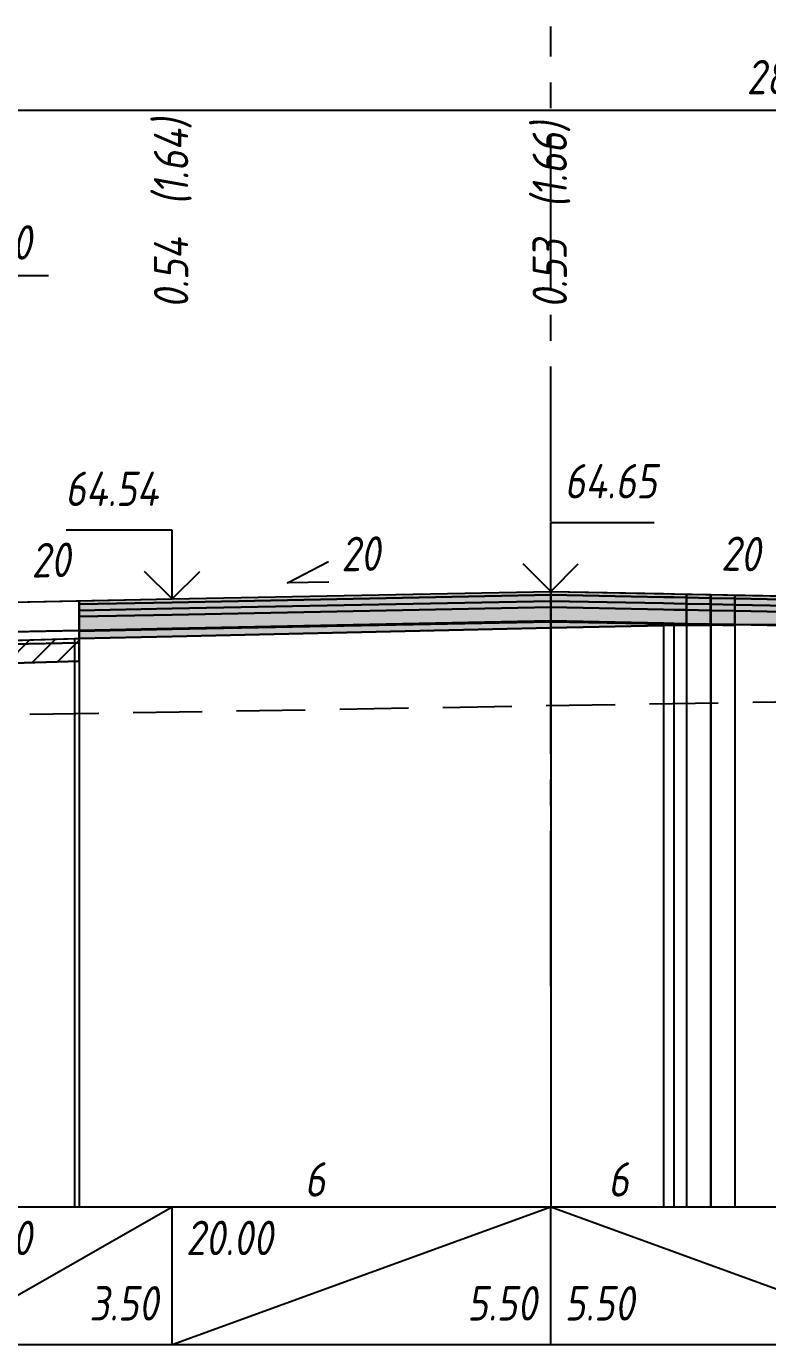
# Model space of a CAD drawing. Extents: x -717 to 1451, y -133302 to 233.
# Drawn here: x 133.7 to 187.5, y -129831 to -129735.3 of the extents above; entities that cross this region are included whole.
import ezdxf
from ezdxf.enums import TextEntityAlignment as Align

# ---------------------------------------------------------------- set-up
doc = ezdxf.new("R2010")
doc.units = 0
doc.linetypes.add('осевая2', pattern=[1.125, 0.75, -0.125, 0.125, -0.125])
doc.linetypes.add('штриховая', pattern=[0.75, 0.5, -0.25])
for name, color, linetype in [('Интерполированный поперечник', 2, 'Continuous'), ('Код_514', 1, 'Continuous'), ('Контур_0', 7, 'Continuous'), ('Контур_2660', 7, 'Continuous'), ('Контур_400', 7, 'Continuous'), ('Контур_508', 7, 'Continuous'), ('Контур_512', 7, 'Continuous'), ('Контур_513', 7, 'Continuous'), ('Красный поперечник', 1, 'Continuous'), ('Объём_2501', 7, 'Continuous'), ('Объём_2650', 7, 'Continuous'), ('Объём_2660', 7, 'Continuous'), ('Объём_2753', 7, 'Continuous'), ('Ось', 1, 'осевая2'), ('Откосы', 7, 'Continuous'), ('Отметки покрытия', 7, 'Continuous'), ('Рабочие отметки', 7, 'Continuous'), ('Рабочие отметки доп.', 7, 'Continuous'), ('Слои выравнивания', 7, 'Continuous'), ('Таблица', 7, 'Continuous'), ('Уклоны проезжей части', 7, 'Continuous'), ('Черный поперечник', 3, 'Continuous')]:
    doc.layers.add(name, color=color, linetype=linetype)
for name, color, linetype, true_color in [('Контур_2540', 2, 'Continuous', 0xffff00), ('Контур_2570', 7, 'Continuous', 0x80ff00), ('Контур_2725', 7, 'Continuous', 0x323232), ('Контур_2760', 7, 'Continuous', 0x323232), ('Контур_2761', 7, 'Continuous', 0x323232), ('Контур_2762', 7, 'Continuous', 0x323232), ('Контур_2763', 7, 'Continuous', 0x323232), ('Контур_2764', 7, 'Continuous', 0x323232), ('Контур_2765', 7, 'Continuous', 0x323232), ('Контур_402', 7, 'Continuous', 0xff6464), ('Объём_2500', 7, 'Continuous', 0xc0c0c0), ('Объём_2520', 7, 'Continuous', 0x80ffff), ('Объём_2540', 2, 'Continuous', 0xffff00), ('Объём_2600', 7, 'Continuous', 0x808000), ('Объём_2746', 2, 'Continuous', 0xffff00)]:
    doc.layers.add(name, color=color, linetype=linetype, true_color=true_color)
doc.styles.get("Standard").update_dxf_attribs({"font": 'txt', "height": 2.5})
doc.styles.add('М', font='romand.shx', dxfattribs={"width": 0.8, "oblique": 10, "height": 2.5})
doc.dimstyles.new('ISO-25', dxfattribs={"dimtxt": 2.5, "dimasz": 2.5, "dimexe": 1.25, "dimexo": 0.625, "dimtad": 1, "dimtxsty": 'Standard', "dimcen": 2.5, "dimadec": 0, "dimazin": 0, "dimtfac": 1, "dimtmove": 0, "dimatfit": 3, "dimfxl": 1, "dimarcsym": 0})

# ---------------------------------------------------------------- blocks, each defined once
blk = doc.blocks.new('_Oblique')
at = {"color": 0, "linetype": 'ByBlock', "lineweight": -2}
blk.add_line((-0.5, -0.5), (0.5, 0.5), dxfattribs=at)
blk = doc.blocks.new('*D4040')
at = {"color": 0, "lineweight": -2, "transparency": 16777216}
for p, q in [((124.277, -129776.688), (124.277, -129752.113)), ((126.777, -129776.638), (126.777, -129752.113)), ((124.277, -129753.363), (126.777, -129753.363)), ((126.777, -129753.363), (135.3, -129753.363))]:
    blk.add_line(p, q, dxfattribs=at)
at = {"layer": 'Defpoints', "color": 0, "transparency": 16777216}
for p in [(126.777, -129753.363), (124.277, -129777.313), (126.777, -129777.263)]:
    blk.add_point(p, dxfattribs=at)
at = {"color": 0, "lineweight": -2, "transparency": 16777216, "rotation": 180}
blk.add_blockref('_Oblique', (124.277, -129753.363), dxfattribs=at)
at = {"color": 0, "lineweight": -2, "transparency": 16777216}
blk.add_blockref('_Oblique', (126.777, -129753.363), dxfattribs=at)
at = {"color": 0, "transparency": 16777216, "insert": (131.539, -129751.25), "char_height": 2.5, "width": 9.16667, "attachment_point": 5, "style": 'М'}
blk.add_mtext('0,50', dxfattribs=at)
blk = doc.blocks.new('*D4044')
at = {"color": 0, "lineweight": -2, "transparency": 16777216}
for p, q in [((117.277, -129776.968), (117.277, -129740.113)), ((261.527, -129777.883), (261.527, -129740.113)), ((117.277, -129741.363), (261.527, -129741.363))]:
    blk.add_line(p, q, dxfattribs=at)
at = {"layer": 'Defpoints', "color": 0, "transparency": 16777216}
for p in [(261.527, -129741.363), (117.277, -129777.593), (261.527, -129778.508)]:
    blk.add_point(p, dxfattribs=at)
at = {"color": 0, "lineweight": -2, "transparency": 16777216, "rotation": 180}
blk.add_blockref('_Oblique', (117.277, -129741.363), dxfattribs=at)
at = {"color": 0, "lineweight": -2, "transparency": 16777216}
blk.add_blockref('_Oblique', (261.527, -129741.363), dxfattribs=at)
at = {"color": 0, "transparency": 16777216, "insert": (189.402, -129739.25), "char_height": 2.5, "width": 12.5, "attachment_point": 5, "style": 'М'}
blk.add_mtext('28,85', dxfattribs=at)

msp = doc.modelspace()

# ---------------------------------------------------------------- hatches: boundary and pattern name
at = {"layer": 'Объём_2600'}
h = msp.add_hatch(dxfattribs=at)
h.set_pattern_fill('ANSI31', color=6, scale=0.4)
h.paths.add_polyline_path([(137.184, -129779.735), (137.53, -129779.726), (137.53, -129781.378), (116.813, -129782), (118.901, -129781.279), (119.355, -129780.998), (119.355, -129780.248)])
h.paths.add_polyline_path([(275.738, -129783.295), (269.926, -129783.295), (236.234, -129782.285), (236.234, -129779.139), (241.143, -129779.419), (251.068, -129779.171), (277.614, -129779.278), (282.885, -129782.723), (276.434, -129782.832)])
at = {"layer": 'Слои выравнивания'}
for color, points in [(2, [(137.53, -129776.986), (144.277, -129776.851), (171.777, -129776.301), (171.777, -129776.551), (144.277, -129777.101), (137.53, -129777.236)]), (3, [(137.53, -129777.236), (144.277, -129777.101), (171.777, -129776.551), (171.777, -129777.001), (144.277, -129777.551), (137.53, -129777.686)]), (2, [(171.777, -129776.301), (179.963, -129776.465), (180.713, -129776.48), (181.624, -129776.498), (181.624, -129776.748), (180.713, -129776.73), (179.963, -129776.715), (171.777, -129776.551)]), (3, [(171.777, -129776.551), (179.963, -129776.715), (180.713, -129776.73), (181.624, -129776.748), (181.624, -129777.198), (180.713, -129777.18), (179.963, -129777.165), (171.777, -129777.001)]), (2, [(181.624, -129776.498), (183.369, -129776.533), (183.369, -129776.783), (181.624, -129776.748)]), (3, [(181.624, -129776.748), (183.369, -129776.783), (183.369, -129777.233), (181.624, -129777.198)]), (2, [(183.369, -129776.533), (183.413, -129776.534), (183.413, -129776.784), (183.369, -129776.783)]), (3, [(183.369, -129776.783), (183.413, -129776.784), (183.413, -129777.234), (183.369, -129777.233)]), (2, [(183.413, -129776.534), (185.137, -129776.568), (185.137, -129776.818), (183.413, -129776.784)]), (3, [(183.413, -129776.784), (185.137, -129776.818), (185.137, -129777.268), (183.413, -129777.234)]), (2, [(185.137, -129776.568), (199.277, -129776.851), (216.777, -129777.201), (219.603, -129777.257), (223.906, -129777.343), (230.423, -129777.474), (232.384, -129777.513), (232.55, -129777.516), (236.234, -129777.59), (236.234, -129777.84), (232.55, -129777.766), (232.384, -129777.763), (230.423, -129777.724), (223.906, -129777.593), (219.603, -129777.507), (216.777, -129777.451), (199.277, -129777.101), (185.137, -129776.818)]), (3, [(185.137, -129776.818), (199.277, -129777.101), (216.777, -129777.451), (219.603, -129777.507), (223.906, -129777.593), (230.423, -129777.724), (232.384, -129777.763), (232.55, -129777.766), (236.234, -129777.84), (236.234, -129778.29), (232.55, -129778.216), (232.384, -129778.213), (230.423, -129778.174), (223.906, -129778.043), (219.603, -129777.957), (216.777, -129777.901), (199.277, -129777.551), (185.137, -129777.268)]), (4, [(137.53, -129777.686), (144.277, -129777.551), (171.777, -129777.001), (171.777, -129777.451), (144.277, -129778.001), (137.53, -129778.136)]), (5, [(137.53, -129778.136), (144.277, -129778.001), (171.777, -129777.451), (171.777, -129778.451), (144.277, -129779.001), (137.53, -129779.136)]), (4, [(171.777, -129777.001), (179.963, -129777.165), (180.713, -129777.18), (181.624, -129777.198), (181.624, -129777.648), (180.713, -129777.63), (179.963, -129777.615), (171.777, -129777.451)]), (5, [(171.777, -129777.451), (179.963, -129777.615), (180.713, -129777.63), (181.624, -129777.648), (181.624, -129778.648), (180.713, -129778.63), (179.963, -129778.615), (171.777, -129778.451)]), (4, [(181.624, -129777.198), (183.369, -129777.233), (183.369, -129777.683), (181.624, -129777.648)]), (5, [(181.624, -129777.648), (183.369, -129777.683), (183.369, -129778.683), (181.624, -129778.648)]), (4, [(183.369, -129777.233), (183.413, -129777.234), (183.413, -129777.684), (183.369, -129777.683)]), (5, [(183.369, -129777.683), (183.413, -129777.684), (183.413, -129778.684), (183.369, -129778.683)]), (4, [(183.413, -129777.234), (185.137, -129777.268), (185.137, -129777.718), (183.413, -129777.684)]), (5, [(183.413, -129777.684), (185.137, -129777.718), (185.137, -129778.718), (183.413, -129778.684)]), (4, [(185.137, -129777.268), (199.277, -129777.551), (216.777, -129777.901), (219.603, -129777.957), (223.906, -129778.043), (230.423, -129778.174), (232.384, -129778.213), (232.55, -129778.216), (236.234, -129778.29), (236.234, -129778.74), (232.55, -129778.666), (232.384, -129778.663), (230.423, -129778.624), (223.906, -129778.493), (219.603, -129778.407), (216.777, -129778.351), (199.277, -129778.001), (185.137, -129777.718)]), (5, [(185.137, -129777.718), (199.277, -129778.001), (216.777, -129778.351), (219.603, -129778.407), (223.906, -129778.493), (230.423, -129778.624), (232.384, -129778.663), (232.55, -129778.666), (236.234, -129778.74), (236.234, -129779.74), (232.55, -129779.666), (232.384, -129779.663), (230.423, -129779.624), (223.906, -129779.493), (219.603, -129779.407), (216.777, -129779.351), (199.277, -129779.001), (185.137, -129778.718)]), (7, [(137.53, -129779.136), (144.277, -129779.001), (171.777, -129778.451), (171.777, -129778.501), (144.277, -129779.051), (137.53, -129779.186)]), (6, [(137.53, -129779.186), (144.277, -129779.051), (171.777, -129778.501), (171.777, -129778.957), (144.277, -129779.575), (137.53, -129779.726)]), (7, [(171.777, -129778.451), (179.963, -129778.615), (180.713, -129778.63), (181.624, -129778.648), (181.624, -129778.698), (180.713, -129778.68), (179.963, -129778.665), (171.777, -129778.501)]), (6, [(171.777, -129778.501), (179.963, -129778.665), (180.713, -129778.68), (181.624, -129778.698), (181.624, -129778.748), (180.713, -129778.755), (179.963, -129778.773), (171.777, -129778.957)]), (7, [(181.624, -129778.648), (183.369, -129778.683), (183.369, -129778.733), (181.624, -129778.698)]), (6, [(181.624, -129778.698), (183.369, -129778.733), (183.369, -129778.783), (181.624, -129778.748)]), (7, [(183.369, -129778.683), (183.413, -129778.684), (183.413, -129778.734), (183.369, -129778.734)]), (7, [(183.413, -129778.684), (185.137, -129778.718), (185.137, -129778.768), (183.413, -129778.734)])]:
    msp.add_hatch(color=color, dxfattribs=at).paths.add_polyline_path(points)

# ---------------------------------------------------------------- linework, layer by layer
at = {"layer": 'Интерполированный поперечник', "linetype": 'штриховая', "ltscale": 10, "flags": 128}
msp.add_lwpolyline([(103.956, -129785.733), (284.231, -129782.7)], dxfattribs=at)
at = {"layer": 'Код_514'}
for p, q in [((126.777, -129831), (144.277, -129821)), ((144.277, -129831), (144.277, -129821)), ((144.277, -129831), (171.777, -129821)), ((171.777, -129831), (171.777, -129821)), ((171.777, -129821), (199.277, -129831))]:
    msp.add_line(p, q, dxfattribs=at)
at = {"layer": 'Контур_0', "flags": 128}
msp.add_lwpolyline([(126.777, -129779.351), (124.277, -129779.401), (124.277, -129777.251), (137.53, -129776.986), (137.53, -129779.136), (126.777, -129779.351), (126.777, -129779.351)], dxfattribs=at)
at = {"layer": 'Контур_0', "color": 250, "flags": 128}
msp.add_lwpolyline([(122.777, -129779.431), (137.53, -129779.136), (137.53, -129780.036), (121.859, -129780.349), (122.777, -129779.431), (122.777, -129779.431)], dxfattribs=at)
at = {"layer": 'Контур_2540', "flags": 128}
msp.add_lwpolyline([(137.53, -129781.378), (110.28, -129782.196), (112.777, -129780.531), (137.53, -129780.036), (137.53, -129781.378), (137.53, -129781.378)], dxfattribs=at)
at = {"layer": 'Контур_2570', "flags": 128}
msp.add_lwpolyline([(80, -129801.263), (85.478, -129801.75), (92.518, -129795.662), (96.677, -129790.652), (98.27, -129787.869), (100.833, -129787.138), (103.865, -129786.471), (103.865, -129786.471), (118.901, -129781.279), (119.355, -129780.998), (119.355, -129780.248), (137.184, -129779.735), (137.53, -129779.726), (171.777, -129778.957), (179.963, -129778.773), (180.713, -129778.755), (183.369, -129778.734), (223.906, -129778.369)], dxfattribs=at)
at = {"layer": 'Контур_2660', "flags": 128}
msp.add_lwpolyline([(110.28, -129782.196), (137.53, -129781.378)], dxfattribs=at)
at = {"layer": 'Контур_2725', "flags": 128}
msp.add_lwpolyline([(137.53, -129779.726), (144.277, -129779.575), (171.777, -129778.957), (179.963, -129778.773), (180.713, -129778.755), (181.624, -129778.748), (183.369, -129778.783), (183.369, -129778.734), (183.413, -129778.734), (185.137, -129778.768), (185.137, -129778.718), (199.277, -129779.001), (216.777, -129779.351), (219.603, -129779.407), (223.906, -129779.493), (230.423, -129779.624), (232.384, -129779.663), (232.55, -129779.666), (236.234, -129779.74)], dxfattribs=at)
at = {"layer": 'Контур_2760', "flags": 128}
msp.add_lwpolyline([(137.53, -129776.986), (144.277, -129776.851), (171.777, -129776.301), (179.963, -129776.465), (180.713, -129776.48), (181.624, -129776.498), (183.369, -129776.533), (183.413, -129776.534), (185.137, -129776.568), (199.277, -129776.851), (216.777, -129777.201), (219.603, -129777.257), (223.906, -129777.343), (230.423, -129777.474), (232.384, -129777.513), (232.55, -129777.516), (236.234, -129777.59)], dxfattribs=at)
at = {"layer": 'Контур_2761', "flags": 128}
msp.add_lwpolyline([(137.53, -129777.236), (144.277, -129777.101), (171.777, -129776.551), (179.963, -129776.715), (180.713, -129776.73), (181.624, -129776.748), (183.369, -129776.783), (183.413, -129776.784), (185.137, -129776.818), (199.277, -129777.101), (216.777, -129777.451), (219.603, -129777.507), (223.906, -129777.593), (230.423, -129777.724), (232.384, -129777.763), (232.55, -129777.766), (236.234, -129777.84)], dxfattribs=at)
at = {"layer": 'Контур_2762', "flags": 128}
msp.add_lwpolyline([(137.53, -129777.686), (144.277, -129777.551), (171.777, -129777.001), (179.963, -129777.165), (180.713, -129777.18), (181.624, -129777.198), (183.369, -129777.233), (183.413, -129777.234), (185.137, -129777.268), (199.277, -129777.551), (216.777, -129777.901), (219.603, -129777.957), (223.906, -129778.043), (230.423, -129778.174), (232.384, -129778.213), (232.55, -129778.216), (236.234, -129778.29)], dxfattribs=at)
at = {"layer": 'Контур_2763', "flags": 128}
msp.add_lwpolyline([(137.53, -129778.136), (144.277, -129778.001), (171.777, -129777.451), (179.963, -129777.615), (180.713, -129777.63), (181.624, -129777.648), (183.369, -129777.683), (183.413, -129777.684), (185.137, -129777.718), (199.277, -129778.001), (216.777, -129778.351), (219.603, -129778.407), (223.906, -129778.493), (230.423, -129778.624), (232.384, -129778.663), (232.55, -129778.666), (236.234, -129778.74)], dxfattribs=at)
at = {"layer": 'Контур_2764', "flags": 128}
msp.add_lwpolyline([(137.53, -129779.136), (144.277, -129779.001), (171.777, -129778.451), (179.963, -129778.615), (180.713, -129778.63), (181.624, -129778.648), (183.369, -129778.683), (183.413, -129778.684), (185.137, -129778.718)], dxfattribs=at)
at = {"layer": 'Контур_2765', "flags": 128}
msp.add_lwpolyline([(137.53, -129779.186), (144.277, -129779.051), (171.777, -129778.501), (179.963, -129778.665), (180.713, -129778.68), (181.624, -129778.698), (183.369, -129778.733)], dxfattribs=at)
at = {"layer": 'Контур_400', "flags": 128}
for points in [[(124.277, -129777.251), (126.777, -129777.201), (126.777, -129777.201), (126.777, -129777.201), (126.777, -129777.201), (126.777, -129777.201), (126.777, -129777.201), (144.277, -129776.851), (171.777, -129776.301)], [(171.777, -129776.301), (199.277, -129776.851), (216.777, -129777.201), (216.777, -129777.201), (216.777, -129777.201), (216.777, -129777.201), (238.027, -129777.626), (241.527, -129777.696), (244.027, -129777.746)]]:
    msp.add_lwpolyline(points, dxfattribs=at)
at = {"layer": 'Контур_402', "flags": 128}
msp.add_lwpolyline([(110.28, -129782.196), (137.53, -129781.378), (137.53, -129779.726), (171.777, -129778.957), (179.963, -129778.773), (180.713, -129778.755), (181.624, -129778.748), (183.369, -129778.783), (183.369, -129778.734), (183.413, -129778.734), (185.137, -129778.768), (185.137, -129778.718), (236.234, -129779.74), (236.234, -129782.285), (269.926, -129783.295)], dxfattribs=at)
at = {"layer": 'Контур_508', "flags": 128}
msp.add_lwpolyline([(105, -129785.716), (110.28, -129782.196), (137.53, -129781.378), (137.53, -129779.726), (171.777, -129778.957), (179.963, -129778.773), (180.713, -129778.755), (181.624, -129778.748), (183.369, -129778.783), (183.369, -129778.734), (183.413, -129778.734), (185.137, -129778.768), (185.137, -129778.718), (236.234, -129779.74), (236.234, -129782.285), (269.926, -129783.295), (271.832, -129784.566), (273.832, -129784.566), (276.434, -129782.832)], dxfattribs=at)
at = {"layer": 'Контур_512', "flags": 128}
msp.add_lwpolyline([(105, -129785.716), (110.28, -129782.196), (137.53, -129781.378)], dxfattribs=at)
at = {"layer": 'Контур_513', "flags": 128}
msp.add_lwpolyline([(105, -129785.716), (110.28, -129782.196), (137.53, -129781.378), (137.53, -129779.726), (171.777, -129778.957), (179.963, -129778.773), (180.713, -129778.755), (181.624, -129778.748), (183.369, -129778.783), (183.369, -129778.734), (183.413, -129778.734), (185.137, -129778.768), (185.137, -129778.718), (236.234, -129779.74), (236.234, -129782.285), (269.926, -129783.295), (271.832, -129784.566), (273.832, -129784.566), (276.434, -129782.832)], dxfattribs=at)
at = {"layer": 'Красный поперечник'}
for p, q in [((126.777, -129777.201), (144.277, -129776.851)), ((144.277, -129776.851), (171.777, -129776.301)), ((171.777, -129776.301), (199.277, -129776.851)), ((137.53, -129781.378), (137.53, -129821))]:
    msp.add_line(p, q, dxfattribs=at)
at = {"layer": 'Объём_2500', "flags": 128}
msp.add_lwpolyline([(126.777, -129779.351), (124.277, -129779.401), (124.277, -129777.251), (137.53, -129776.986), (137.53, -129779.136), (126.777, -129779.351), (126.777, -129779.351)], dxfattribs=at)
at = {"layer": 'Объём_2501', "flags": 128}
for points in [[(124.277, -129777.251), (126.777, -129777.201), (126.777, -129777.201), (126.777, -129777.201), (126.777, -129777.201), (126.777, -129777.201), (126.777, -129777.201), (144.277, -129776.851), (171.777, -129776.301)], [(171.777, -129776.301), (199.277, -129776.851), (216.777, -129777.201), (216.777, -129777.201), (216.777, -129777.201), (216.777, -129777.201), (238.027, -129777.626), (241.527, -129777.696), (244.027, -129777.746)]]:
    msp.add_lwpolyline(points, dxfattribs=at)
at = {"layer": 'Объём_2520', "color": 250, "flags": 128}
msp.add_lwpolyline([(122.777, -129779.431), (137.53, -129779.136), (137.53, -129780.036), (121.859, -129780.349), (122.777, -129779.431), (122.777, -129779.431)], dxfattribs=at)
at = {"layer": 'Объём_2540', "flags": 128}
msp.add_lwpolyline([(137.53, -129781.378), (110.28, -129782.196), (112.777, -129780.531), (137.53, -129780.036), (137.53, -129781.378), (137.53, -129781.378)], dxfattribs=at)
at = {"layer": 'Объём_2650', "color": 6, "flags": 128}
msp.add_lwpolyline([(137.184, -129779.735), (137.53, -129779.726), (137.53, -129781.378), (116.813, -129782), (118.901, -129781.279), (119.355, -129780.998), (119.355, -129780.248), (137.184, -129779.735), (137.184, -129779.735)], dxfattribs=at)
at = {"layer": 'Объём_2660', "flags": 128}
msp.add_lwpolyline([(110.28, -129782.196), (137.53, -129781.378)], dxfattribs=at)
at = {"layer": 'Объём_2746', "flags": 128}
msp.add_lwpolyline([(137.53, -129781.378), (116.813, -129782), (118.901, -129781.279), (119.355, -129780.998), (119.355, -129780.248), (137.53, -129779.726), (137.53, -129781.378), (137.53, -129781.378)], dxfattribs=at)
at = {"layer": 'Объём_2753', "flags": 128}
msp.add_lwpolyline([(137.53, -129776.986), (137.53, -129776.986)], dxfattribs=at)
at = {"layer": 'Ось', "ltscale": 15}
msp.add_line((171.777, -129804.971), (171.777, -129735.272), dxfattribs=at)
at = {"layer": 'Откосы', "color": 1, "flags": 128}
msp.add_lwpolyline([(155.658, -129775.623), (152.658, -129775.683), (155.628, -129774.123)], dxfattribs=at)
at = {"layer": 'Отметки покрытия', "color": 1}
for p, q in [((144.277, -129771.851), (136.577, -129771.851)), ((144.277, -129776.851), (144.277, -129771.851)), ((171.777, -129776.301), (171.777, -129771.301)), ((171.777, -129771.301), (179.277, -129771.301)), ((144.277, -129776.851), (142.277, -129774.851)), ((144.277, -129776.851), (146.277, -129774.851)), ((171.777, -129776.301), (169.777, -129774.301)), ((171.777, -129776.301), (173.777, -129774.301))]:
    msp.add_line(p, q, dxfattribs=at)
at = {"layer": 'Слои выравнивания'}
for p, q in [((171.777, -129776.301), (171.777, -129821)), ((181.624, -129776.498), (181.624, -129821)), ((183.369, -129776.533), (183.369, -129821)), ((183.413, -129776.534), (183.413, -129821)), ((185.137, -129776.568), (185.137, -129821)), ((185.137, -129776.568), (185.137, -129821)), ((137.53, -129776.986), (137.53, -129821))]:
    msp.add_line(p, q, dxfattribs=at)
at = {"layer": 'Слои выравнивания', "color": 2, "flags": 128}
for points in [[(137.53, -129776.986), (144.277, -129776.851), (171.777, -129776.301), (171.777, -129776.551), (144.277, -129777.101), (137.53, -129777.236)], [(171.777, -129776.301), (179.963, -129776.465), (180.713, -129776.48), (181.624, -129776.498), (181.624, -129776.748), (180.713, -129776.73), (179.963, -129776.715), (171.777, -129776.551)], [(181.624, -129776.498), (183.369, -129776.533), (183.369, -129776.783), (181.624, -129776.748)], [(183.369, -129776.533), (183.413, -129776.534), (183.413, -129776.784), (183.369, -129776.783)], [(183.413, -129776.534), (185.137, -129776.568), (185.137, -129776.818), (183.413, -129776.784)], [(185.137, -129776.568), (185.137, -129776.818)], [(185.137, -129776.568), (199.277, -129776.851), (216.777, -129777.201), (219.603, -129777.257), (223.906, -129777.343), (230.423, -129777.474), (232.384, -129777.513), (232.55, -129777.516), (236.234, -129777.59), (236.234, -129777.84), (232.55, -129777.766), (232.384, -129777.763), (230.423, -129777.724), (223.906, -129777.593), (219.603, -129777.507), (216.777, -129777.451), (199.277, -129777.101), (185.137, -129776.818)]]:
    msp.add_lwpolyline(points, close=True, dxfattribs=at)
at = {"layer": 'Слои выравнивания', "color": 3, "flags": 128}
for points in [[(137.53, -129777.236), (144.277, -129777.101), (171.777, -129776.551), (171.777, -129777.001), (144.277, -129777.551), (137.53, -129777.686)], [(171.777, -129776.551), (179.963, -129776.715), (180.713, -129776.73), (181.624, -129776.748), (181.624, -129777.198), (180.713, -129777.18), (179.963, -129777.165), (171.777, -129777.001)], [(181.624, -129776.748), (183.369, -129776.783), (183.369, -129777.233), (181.624, -129777.198)], [(183.369, -129776.783), (183.413, -129776.784), (183.413, -129777.234), (183.369, -129777.233)], [(183.413, -129776.784), (185.137, -129776.818), (185.137, -129777.268), (183.413, -129777.234)], [(185.137, -129776.818), (185.137, -129777.268)], [(185.137, -129776.818), (199.277, -129777.101), (216.777, -129777.451), (219.603, -129777.507), (223.906, -129777.593), (230.423, -129777.724), (232.384, -129777.763), (232.55, -129777.766), (236.234, -129777.84), (236.234, -129778.29), (232.55, -129778.216), (232.384, -129778.213), (230.423, -129778.174), (223.906, -129778.043), (219.603, -129777.957), (216.777, -129777.901), (199.277, -129777.551), (185.137, -129777.268)]]:
    msp.add_lwpolyline(points, close=True, dxfattribs=at)
at = {"layer": 'Слои выравнивания', "color": 4, "flags": 128}
for points in [[(137.53, -129777.686), (144.277, -129777.551), (171.777, -129777.001), (171.777, -129777.451), (144.277, -129778.001), (137.53, -129778.136)], [(171.777, -129777.001), (179.963, -129777.165), (180.713, -129777.18), (181.624, -129777.198), (181.624, -129777.648), (180.713, -129777.63), (179.963, -129777.615), (171.777, -129777.451)], [(181.624, -129777.198), (183.369, -129777.233), (183.369, -129777.683), (181.624, -129777.648)], [(183.369, -129777.233), (183.413, -129777.234), (183.413, -129777.684), (183.369, -129777.683)], [(183.413, -129777.234), (185.137, -129777.268), (185.137, -129777.718), (183.413, -129777.684)], [(185.137, -129777.268), (185.137, -129777.718)], [(185.137, -129777.268), (199.277, -129777.551), (216.777, -129777.901), (219.603, -129777.957), (223.906, -129778.043), (230.423, -129778.174), (232.384, -129778.213), (232.55, -129778.216), (236.234, -129778.29), (236.234, -129778.74), (232.55, -129778.666), (232.384, -129778.663), (230.423, -129778.624), (223.906, -129778.493), (219.603, -129778.407), (216.777, -129778.351), (199.277, -129778.001), (185.137, -129777.718)]]:
    msp.add_lwpolyline(points, close=True, dxfattribs=at)
at = {"layer": 'Слои выравнивания', "color": 5, "flags": 128}
for points in [[(137.53, -129778.136), (144.277, -129778.001), (171.777, -129777.451), (171.777, -129778.451), (144.277, -129779.001), (137.53, -129779.136)], [(171.777, -129777.451), (179.963, -129777.615), (180.713, -129777.63), (181.624, -129777.648), (181.624, -129778.648), (180.713, -129778.63), (179.963, -129778.615), (171.777, -129778.451)], [(181.624, -129777.648), (183.369, -129777.683), (183.369, -129778.683), (181.624, -129778.648)], [(183.369, -129777.683), (183.413, -129777.684), (183.413, -129778.684), (183.369, -129778.683)], [(183.413, -129777.684), (185.137, -129777.718), (185.137, -129778.718), (183.413, -129778.684)], [(185.137, -129777.718), (185.137, -129778.718)], [(185.137, -129777.718), (199.277, -129778.001), (216.777, -129778.351), (219.603, -129778.407), (223.906, -129778.493), (230.423, -129778.624), (232.384, -129778.663), (232.55, -129778.666), (236.234, -129778.74), (236.234, -129779.74), (232.55, -129779.666), (232.384, -129779.663), (230.423, -129779.624), (223.906, -129779.493), (219.603, -129779.407), (216.777, -129779.351), (199.277, -129779.001), (185.137, -129778.718)]]:
    msp.add_lwpolyline(points, close=True, dxfattribs=at)
at = {"layer": 'Слои выравнивания', "color": 7, "flags": 128}
for points in [[(137.53, -129779.136), (144.277, -129779.001), (171.777, -129778.451), (171.777, -129778.501), (144.277, -129779.051), (137.53, -129779.186)], [(171.777, -129778.451), (179.963, -129778.615), (180.713, -129778.63), (181.624, -129778.648), (181.624, -129778.698), (180.713, -129778.68), (179.963, -129778.665), (171.777, -129778.501)], [(181.624, -129778.648), (183.369, -129778.683), (183.369, -129778.733), (181.624, -129778.698)], [(183.369, -129778.683), (183.413, -129778.684), (183.413, -129778.734), (183.369, -129778.734)], [(183.413, -129778.684), (185.137, -129778.718), (185.137, -129778.768), (183.413, -129778.734)]]:
    msp.add_lwpolyline(points, close=True, dxfattribs=at)
at = {"layer": 'Слои выравнивания', "color": 6, "flags": 128}
for points in [[(137.53, -129779.186), (144.277, -129779.051), (171.777, -129778.501), (171.777, -129778.957), (144.277, -129779.575), (137.53, -129779.726)], [(171.777, -129778.501), (179.963, -129778.665), (180.713, -129778.68), (181.624, -129778.698), (181.624, -129778.748), (180.713, -129778.755), (179.963, -129778.773), (171.777, -129778.957)], [(181.624, -129778.698), (183.369, -129778.733), (183.369, -129778.783), (181.624, -129778.748)]]:
    msp.add_lwpolyline(points, close=True, dxfattribs=at)
at = {"layer": 'Таблица'}
for p, q in [((80, -129821), (301.434, -129821)), ((80, -129831), (301.434, -129831))]:
    msp.add_line(p, q, dxfattribs=at)
at = {"layer": 'Уклоны проезжей части', "color": 1, "flags": 128}
msp.add_lwpolyline([(155.658, -129775.623), (152.658, -129775.683), (155.628, -129774.123)], dxfattribs=at)
at = {"layer": 'Черный поперечник', "color": 7}
for p, q in [((179.963, -129778.773), (179.963, -129821)), ((180.713, -129778.755), (180.713, -129821)), ((183.369, -129778.734), (183.369, -129821)), ((137.184, -129779.735), (137.184, -129821)), ((137.53, -129779.726), (137.53, -129821)), ((171.777, -129778.957), (171.777, -129821))]:
    msp.add_line(p, q, dxfattribs=at)
at = {"layer": 'Черный поперечник', "flags": 128}
msp.add_lwpolyline([(80, -129800.513), (85.478, -129801), (92.518, -129794.912), (96.677, -129789.902), (98.27, -129787.119), (100.833, -129786.388), (103.865, -129785.721), (118.901, -129780.529), (119.355, -129780.248), (137.184, -129779.735), (137.53, -129779.726), (171.777, -129778.957), (179.963, -129778.773), (180.713, -129778.755), (183.369, -129778.734), (223.906, -129778.369)], dxfattribs=at)

# ---------------------------------------------------------------- texts
at = {"layer": 'Код_514', "style": 'М', "oblique": 10, "width": 0.8}
for p in [(127.777, -129822), (145.277, -129822)]:
    msp.add_text('20.00', height=2.5, dxfattribs=at).set_placement(p, align=Align.TOP_LEFT)
for s, p in [('3.50', (143.277, -129830)), ('5.50', (170.777, -129830))]:
    msp.add_text(s, height=2.5, dxfattribs=at).set_placement(p, align=Align.BOTTOM_RIGHT)
msp.add_text('5.50', height=2.5, dxfattribs=at).set_placement((172.777, -129830), align=Align.BOTTOM_LEFT)
at = {"layer": 'Откосы', "color": 1, "style": 'М', "oblique": 10, "width": 0.8}
for rotation, p in [(1.14576, (135.507, -129776.026)), (1.14576, (158.007, -129775.576)), (358.85423, (185.547, -129775.576))]:
    msp.add_text('20', height=2.5, rotation=rotation, dxfattribs=at).set_placement(p, align=Align.BOTTOM_CENTER)
at = {"layer": 'Отметки покрытия', "color": 1, "style": 'М', "oblique": 10, "width": 0.8}
msp.add_text('64.65', height=2.5, dxfattribs=at).set_placement((172.777, -129770.301), align=Align.BOTTOM_LEFT)
msp.add_text('64.54', height=2.5, dxfattribs=at).set_placement((143.277, -129770.851), align=Align.BOTTOM_RIGHT)
at = {"layer": 'Рабочие отметки', "color": 1, "style": 'М', "oblique": 10, "width": 0.8}
for s, p in [('0.54', (144.199, -129755.746)), ('0.53', (171.699, -129755.746))]:
    msp.add_text(s, height=2.5, rotation=90, dxfattribs=at).set_placement(p, align=Align.MIDDLE_LEFT)
at = {"layer": 'Рабочие отметки доп.', "color": 1, "style": 'М', "oblique": 10, "width": 0.8}
for s, p in [('(1.64)', (144.199, -129748.246)), ('(1.66)', (171.699, -129748.446))]:
    msp.add_text(s, height=2.5, rotation=90, dxfattribs=at).set_placement(p, align=Align.MIDDLE_LEFT)
at = {"layer": 'Слои выравнивания', "style": 'М', "oblique": 10, "width": 0.8}
for p in [(154.653, -129821), (176.7, -129821)]:
    msp.add_text('6', height=2.5, dxfattribs=at).set_placement(p, align=Align.BOTTOM_CENTER)
at = {"layer": 'Уклоны проезжей части', "color": 1, "style": 'М', "oblique": 10, "width": 0.8}
for rotation, p in [(1.14576, (135.507, -129776.026)), (1.14576, (158.007, -129775.576)), (358.85423, (185.547, -129775.576))]:
    msp.add_text('20', height=2.5, rotation=rotation, dxfattribs=at).set_placement(p, align=Align.BOTTOM_CENTER)

# ---------------------------------------------------------------- dimensions: what is measured, and where the dimension line sits
at = {"color": 5}
for base, p1, p2, picture, middle in [((261.527, -129741.363), (117.277, -129777.593), (261.527, -129778.508), '*D4044', (189.402, -129739.25)), ((126.777, -129753.363), (124.277, -129777.313), (126.777, -129777.263), '*D4040', (131.539, -129751.25))]:
    dim = msp.add_linear_dim(base=base, p1=p1, p2=p2, angle=180, dimstyle='ISO-25', override={"dimasz": 1, "dimlfac": 0.2, "dimzin": 0, "dimtxsty": 'М', "dimblk1": 'Oblique', "dimblk2": 'Oblique', "dimsah": 1}, dxfattribs=at)
    dim.commit()
    dim.dimension.update_dxf_attribs({"geometry": picture, "text_midpoint": middle})

doc.saveas('drawing.dxf')
